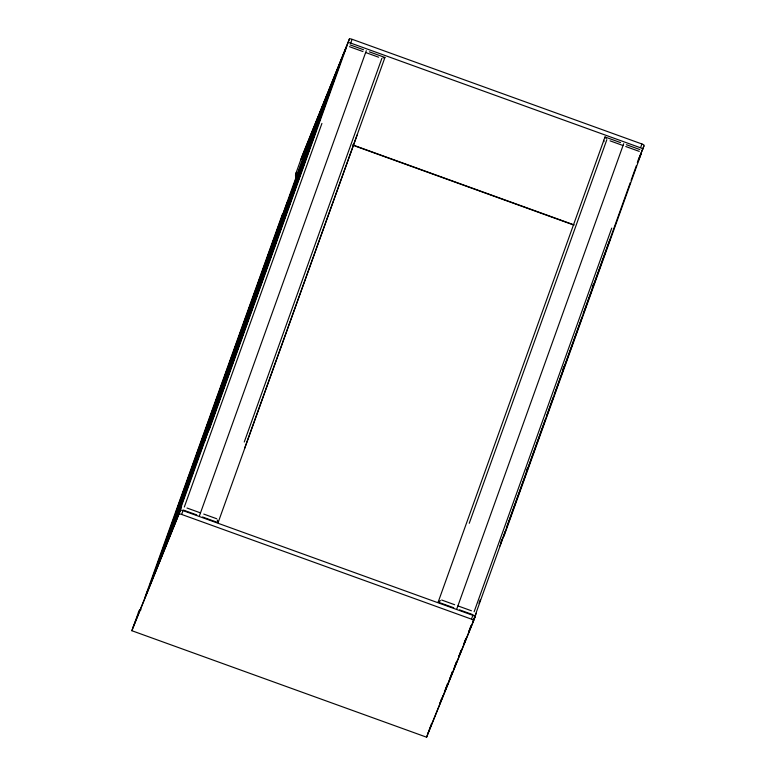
<?xml version="1.0" encoding="UTF-8"?>
<svg xmlns="http://www.w3.org/2000/svg" width="776" height="776" viewBox="0 0 776 776"><rect width="100%" height="100%" fill="white"/><g stroke="black" fill="none" stroke-linecap="round" stroke-linejoin="round"><path stroke-width="1.16" d="M366.301 50.682L199.422 515.875M623.7 143.686L456.831 608.869M131.862 630.713L178.965 514.139A2.609 0.63 19.7 0 1 181.652 514.439L471.478 619.151A2.609 0.63 19.7 0 1 473.7 620.625L426.596 737.2L131.862 630.713L138.836 611.41A5.219 5.063 22 0 1 139.816 609.781M144.928 597.539L282.542 213.895M176.006 512.024L313.611 128.379M149.661 585.822L287.275 202.177M180.74 500.307L318.344 116.662M154.395 574.104L292.009 190.469M185.474 488.589L323.078 104.944M159.129 562.396L296.742 178.752M190.207 476.881L327.811 93.236M163.862 550.679L301.476 167.034M194.941 465.163L332.545 81.519M168.596 538.961L306.21 155.316M199.674 453.446L337.279 69.801M173.329 527.243L310.943 143.599M204.408 441.728L342.012 58.084M178.063 515.526L315.677 131.881M178.965 514.139L180.1 510.957M209.142 430.011L346.746 46.366M348.259 42.156L349.404 38.975A2.609 0.63 19.7 0 1 352.091 39.275L641.917 143.987A2.609 0.63 19.7 0 1 644.138 145.461L638.25 160.04M181.885 513.799L183.029 510.618L472.846 615.339A2.609 0.63 19.7 0 1 475.067 616.813L473.923 619.985M184.31 507.038L321.924 123.403M300.933 159.361L348.036 42.787A2.609 0.63 19.7 0 1 350.723 43.087L351.868 39.915M244.256 442.029L381.86 58.384M244.576 448.373L384.935 57.472L383.063 57.87M202.536 516.991L218.095 522.617L357.135 134.995M453.717 607.744L438.159 602.127L605.008 136.983L606.24 138.506M469.228 523.315L606.842 139.67M426.596 737.2L431.601 723.407M439.662 704.026L441.709 698.342M444.396 692.318L447.665 683.21M449.129 680.601L452.398 671.492M471.478 619.151L472.623 615.969M474.126 611.76L611.74 228.115M640.772 147.168L641.917 143.987M453.863 668.883L456.317 662.054M459.004 656.04L461.051 650.337M463.738 644.322L465.784 638.619M468.471 632.605L470.925 625.766M478.996 603.272L480.208 599.887M500.733 542.657L501.956 539.242M526.351 471.245L527.564 467.86M562.804 369.618L564.026 366.204M592.321 287.324L593.533 283.938M499.948 545.965L505.263 531.143M506.427 527.903L545.693 418.439M546.488 416.198L553.443 396.808M554.268 394.538L582.029 317.122M583.261 313.708L630.277 182.632M631.082 180.371L636.349 165.705M472.797 622.022L610.004 239.503M503.876 536.497L641.48 152.862M637.329 162.727L643.905 146.101M349.404 38.975L302.3 155.549L295.801 173.679A5.219 5.063 22 0 0 296.025 177.568M310.06 137.168L313.019 129.844M314.794 125.45L317.753 118.127M319.528 113.733L322.486 106.409M324.261 102.025L327.22 94.701M328.995 90.307L331.953 82.983M333.728 78.589L336.687 71.266M338.462 66.872L341.421 59.548M343.196 55.154L346.154 47.831M145.519 596.075L148.478 588.751M150.253 584.357L153.211 577.034M154.987 572.639L157.945 565.326M159.72 560.932L162.679 553.608M164.454 549.214L167.412 541.89M169.187 537.496L172.146 530.173M173.921 525.779L176.879 518.455M178.655 514.061L181.613 506.738M133.23 626.892L180.333 510.317A2.609 0.63 19.7 0 1 183.029 510.618M638.357 160.603L640.889 154.327M440.254 702.561L443.212 695.247M444.988 690.853L447.946 683.53M449.721 679.136L452.68 671.812M454.455 667.418L456.996 661.142M459.188 655.701L461.73 649.425M463.922 643.983L466.463 637.707M468.655 632.265L471.614 624.952M473.816 619.51L476.348 613.234M427.964 733.388L475.067 616.813M438.159 602.127L440.477 600.634M350.723 43.087L640.549 147.809A2.609 0.63 19.7 0 1 642.77 149.283M350.063 44.872L363.566 49.751M369.386 51.856L384.935 57.472M605.008 136.983L620.558 142.609M626.377 144.705L639.88 149.584M349.442 46.667L362.955 51.555M365.651 52.525L378.62 57.211M610.082 140.844L623.05 145.529M625.757 146.509L639.259 151.388M352.576 144.86L574.221 224.943M354.758 145.917L572.989 224.768M187.006 508.018L200.518 512.897M203.758 514.071L216.727 518.756M441.709 600.042L454.678 604.727M457.918 605.901L471.43 610.78M183.214 510.016L196.726 514.895M459.528 609.849L473.04 614.728M217.299 519.998L218.095 522.617M603.98 141.639L603.679 140.262M138.37 612.584A5.219 5.063 22 0 1 141.019 609.732M296.5 176.394A5.219 5.063 22 0 1 296.277 172.505"/></g></svg>
